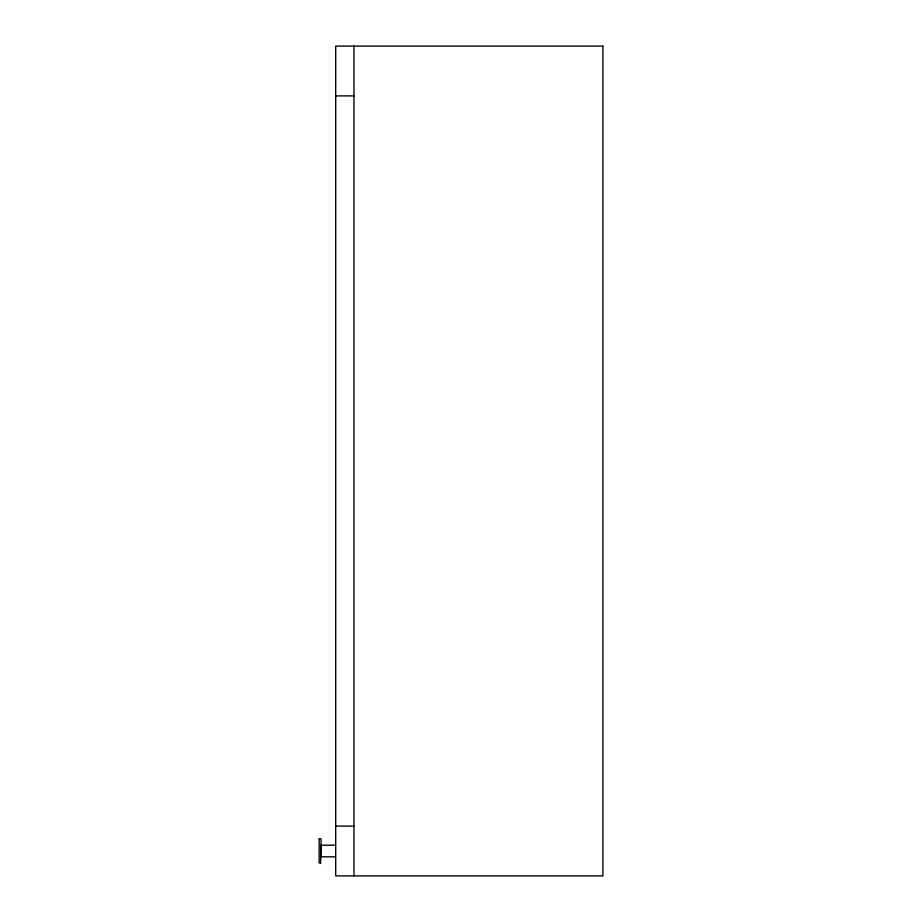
<?xml version="1.0" encoding="UTF-8"?>
<svg xmlns="http://www.w3.org/2000/svg" width="922" height="922" viewBox="0 0 922 922"><rect width="100%" height="100%" fill="white"/><g stroke="black" fill="none" stroke-linecap="round" stroke-linejoin="round"><path stroke-width="1.38" d="M335.7 95.888L353.956 95.888M335.7 826.112L353.956 826.112M335.147 845.197L320.764 845.197L320.764 856.815L335.147 856.815M353.956 46.1L353.956 875.9M319.173 838.928L319.104 862.715L320.591 863.453L321.144 839.297L320.591 838.559L319.173 838.928M602.896 46.1L335.7 46.1L335.7 875.9L602.896 875.9L602.896 46.1"/></g></svg>
